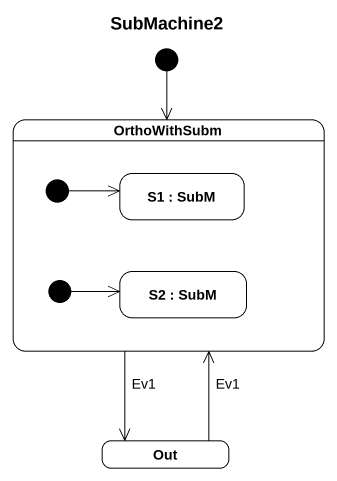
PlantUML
@startuml
title SubMachine2
hide empty description
state OrthoWithSubm {
  state initial2 <<start>>
  state "S1 : SubM" as S1
  state "S2 : SubM" as S2
  state initial3 <<start>>
}
state Out
[*] --> OrthoWithSubm
OrthoWithSubm --> Out : Ev1
initial2 -right-> S1
initial3 -right-> S2
Out -up-> OrthoWithSubm : Ev1
@enduml
